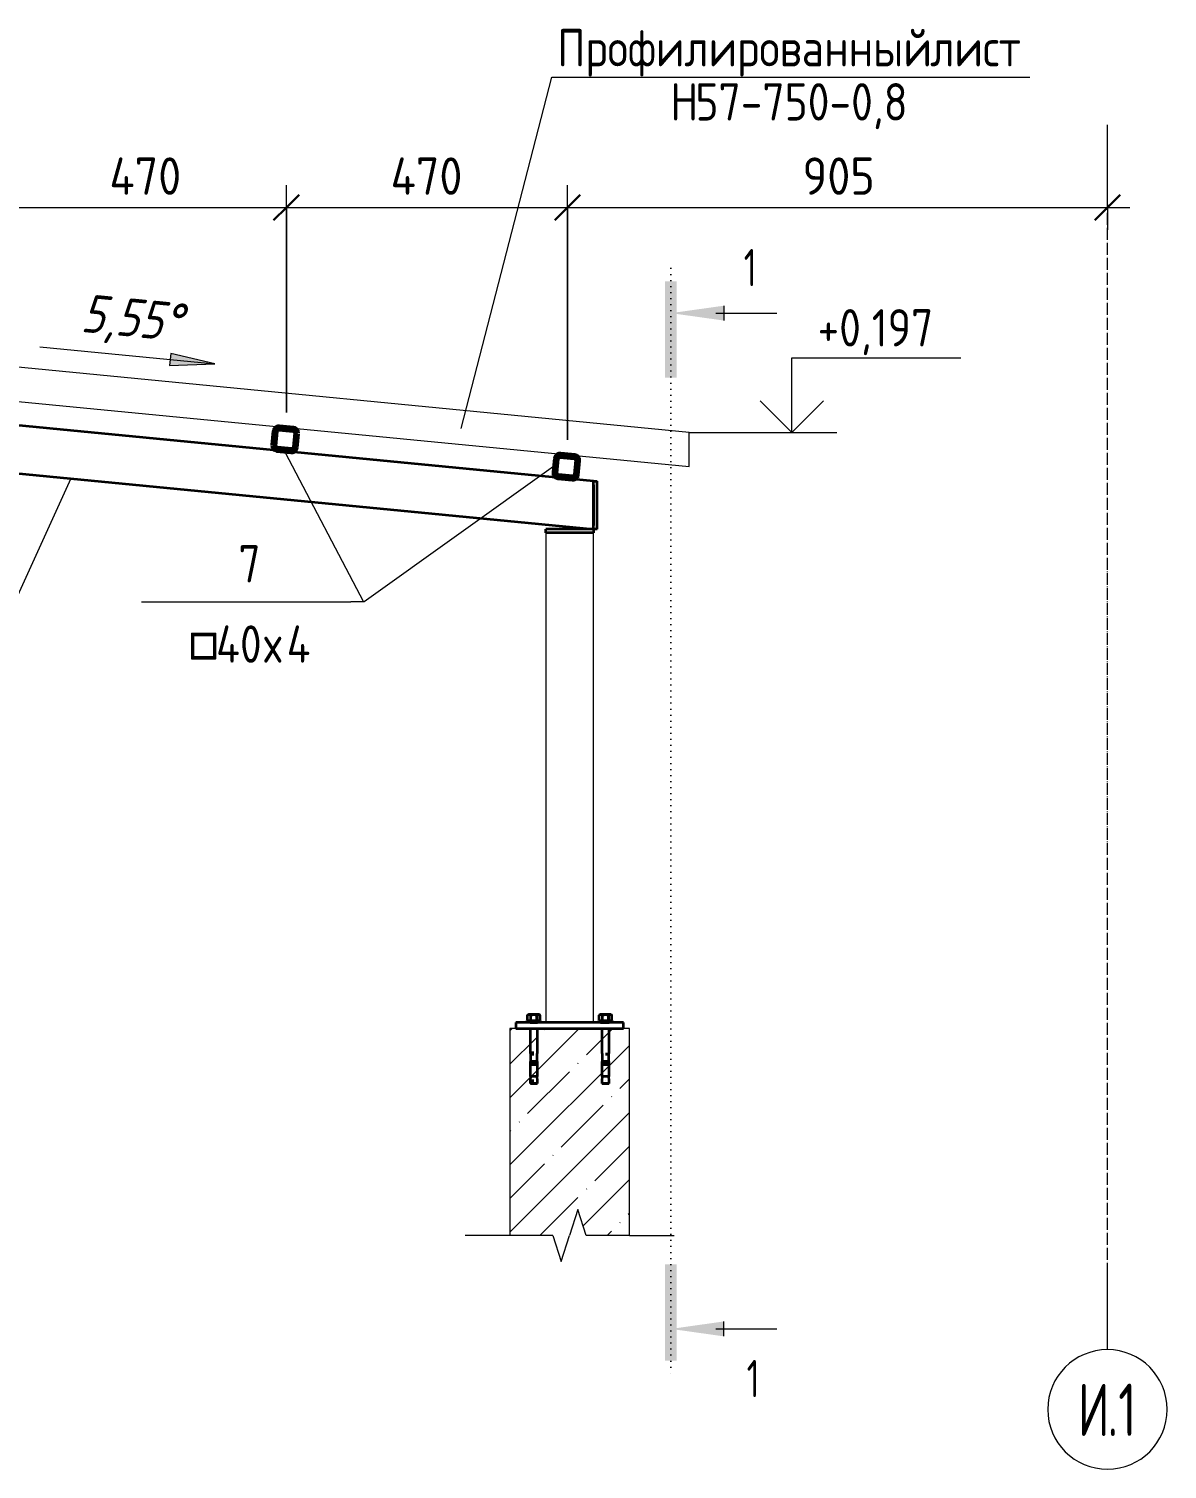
# Model space of a CAD drawing. Header units: millimetres. Extents: x 38797 to 82950, y -34477 to 2697.
# Drawn here: x 53801 to 55706, y -1537 to 872 of the extents above; entities that cross this region are included whole.
import ezdxf

# ---------------------------------------------------------------- set-up
doc = ezdxf.new("R2010")
doc.units = ezdxf.units.MM
doc.linetypes.add('02 Штрихпунктирная _20 мм_', pattern=[25, 20, -2.5, 0, -2.5])
doc.linetypes.add('04 Пунктир 10мм', pattern=[10, 0, -10])
for name, color, linetype, lineweight in [('AA_Dim', 7, 'Continuous', 9), ('AA_Dim-25', 7, 'Continuous', 9), ('AA_Oformlenie', 7, 'Continuous', 9), ('AA_Razrez', 7, 'Continuous', 9), ('AA_Vinoska', 7, 'Continuous', 9), ('AA_Visotnaya otmetka', 7, 'Continuous', 9), ('AF_Balki', 7, 'Continuous', 20), ('AF_Pokritie', 7, 'Continuous', 9), ('AF_Stena', 7, 'Continuous', 60), ('AF_Stena_Опалубка', 253, 'Continuous', 20), ('Gen_Dim', 7, 'Continuous', 9), ('KR_Colonna_KG', 7, 'Continuous', 20), ('KR_Detal', 7, 'Continuous', 20), ('Оси', 7, 'Continuous', 9)]:
    doc.layers.add(name, color=color, linetype=linetype, lineweight=lineweight)
doc.styles.add('ISOCPEUR', font='isocpeur.TTF', dxfattribs={"width": 0.9, "height": 62.5})
doc.styles.add('ISOCPEUR_1', font='isocpeur.TTF', dxfattribs={"width": 0.7, "height": 62.5})
doc.styles.add('ISOCPEUR_2', font='isocpeur.TTF', dxfattribs={"width": 0.7, "height": 87.5})
doc.styles.add('ISOCPEUR_3', font='isocpeur.TTF', dxfattribs={"width": 0.85, "height": 62.5})
doc.styles.add('ISOCPEUR_4', font='isocpeur.TTF', dxfattribs={"width": 0.85, "height": 62.5})
doc.styles.add('ISOCPEUR_I', font='isocpeui.ttf', dxfattribs={"width": 0.85, "height": 63.701923})
doc.dimstyles.new('05_Округл_5мм__прозр_', dxfattribs={"dimscale": 304.8, "dimtxt": 62.672186, "dimasz": 0.139436, "dimexe": 0.123031, "dimexo": 0.082021, "dimgap": 0.008202, "dimtad": 1, "dimdec": 0, "dimrnd": 5, "dimdsep": 46, "dimtxsty": 'ISOCPEUR', "dimblk1": 'OBLIQUE', "dimblk2": 'OBLIQUE', "dimsah": 1, "dimcen": 0.09, "dimdle": 0.123031, "dimazin": 0, "dimtfac": 1, "dimtdec": 4, "dimtix": 1, "dimtmove": 0, "dimatfit": 3, "dimfxl": 1, "dimtvp": 1, "dimtolj": 1, "dimtzin": 0, "dimlwd": 18, "dimlwe": 18, "dimarcsym": 2})

# ---------------------------------------------------------------- blocks, each defined once
blk = doc.blocks.new('354_Прокат Лист _НесКаркас_РабПлоск_ - 354_Прокат Лист _НесКаркас_РабПлоск_-3866505-Разрез 2 КМ')
at = {"layer": 'AF_Balki', "lineweight": 35}
for p, q in [((33075, -790), (33075, -800)), ((33255, -790), (33075, -790)), ((33255, -800), (33255, -790)), ((33075, -800), (33255, -800))]:
    blk.add_line(p, q, dxfattribs=at)
blk = doc.blocks.new('354_Анкер клиновой _СоедНесК_РабПлоск_ - M12x120_20-3803632-Разрез 2 КМ')
at = {"layer": 'KR_Detal', "lineweight": 35}
for p, q in [((33214.6, -777.9), (33216, -776.7)), ((33214.6, -786.3), (33214.6, -777.9)), ((33216, -787.5), (33214.6, -786.3)), ((33216, -776.7), (33217.2, -776.7)), ((33217.2, -776.7), (33216, -776.7)), ((33216.3, -787.5), (33216, -787.5)), ((33216, -787.5), (33216.3, -787.5)), ((33217.2, -787.5), (33216.5, -787.5)), ((33216.5, -787.5), (33217.2, -787.5)), ((33217.2, -776.7), (33225, -776.7)), ((33225, -776.7), (33217.2, -776.7)), ((33225, -787.5), (33217.2, -787.5)), ((33217.2, -787.5), (33225, -787.5)), ((33225, -787.5), (33219.2, -787.5)), ((33219.2, -787.5), (33225, -787.5)), ((33219.8, -786.3), (33219.8, -777.9)), ((33219.8, -786.3), (33219.8, -777.9)), ((33225, -776.7), (33232.8, -776.7)), ((33232.8, -776.7), (33225, -776.7)), ((33229.5, -787.5), (33225, -787.5)), ((33225, -787.5), (33229.5, -787.5)), ((33225, -787.5), (33229.2, -787.5)), ((33229.2, -787.5), (33225, -787.5)), ((33232.8, -787.5), (33229.5, -787.5)), ((33229.5, -787.5), (33232.8, -787.5)), ((33229.6, -787.5), (33230.8, -787.5)), ((33230.8, -787.5), (33229.6, -787.5)), ((33230.2, -777.9), (33230.2, -786.3)), ((33230.2, -786.3), (33230.2, -777.9)), ((33232.8, -776.7), (33234, -776.7)), ((33234, -776.7), (33232.8, -776.7)), ((33232.8, -787.5), (33234, -787.5)), ((33234, -787.5), (33232.8, -787.5)), ((33234, -776.7), (33235.4, -777.9)), ((33235.4, -786.3), (33234, -787.5)), ((33235.4, -786.3), (33235.4, -777.9)), ((33219, -800), (33219, -840.9)), ((33231, -840.9), (33231, -800)), ((33219, -840.9), (33219.6, -843.3)), ((33219.6, -843.3), (33219.6, -855.5)), ((33225, -840.9), (33225, -840.9)), ((33225, -840.9), (33225, -840.9)), ((33225, -843.3), (33225, -843.3)), ((33225, -843.3), (33229.7, -843.3)), ((33229.6, -843.3), (33225, -843.3)), ((33230.4, -843.3), (33231, -840.9)), ((33230.4, -855.5), (33230.4, -843.3)), ((33219, -855.5), (33219, -860.3)), ((33219, -855.5), (33225, -855.5)), ((33219, -860.3), (33219, -880.3)), ((33219, -860.3), (33225, -860.3)), ((33225, -860.3), (33219, -860.3)), ((33225, -855.5), (33219.2, -855.5)), ((33225, -860.3), (33219.2, -860.3)), ((33219.2, -860.3), (33225, -860.3)), ((33225, -855.5), (33219.8, -855.5)), ((33219.8, -855.5), (33225, -855.5)), ((33225, -860.3), (33220.9, -860.3)), ((33220.9, -860.3), (33225, -860.3)), ((33225, -860.3), (33220.9, -860.3)), ((33220.9, -860.3), (33225, -860.3)), ((33225, -855.5), (33229.5, -855.5)), ((33229.5, -855.5), (33225, -855.5)), ((33225, -855.5), (33231, -855.5)), ((33229.2, -855.5), (33225, -855.5)), ((33225, -860.3), (33231, -860.3)), ((33229.2, -860.3), (33225, -860.3)), ((33225, -860.3), (33229.1, -860.3)), ((33229.1, -860.3), (33225, -860.3)), ((33225, -860.3), (33229.1, -860.3)), ((33229.1, -860.3), (33225, -860.3)), ((33225, -860.3), (33229.2, -860.3)), ((33231, -860.3), (33225, -860.3)), ((33230.8, -855.5), (33229.6, -855.5)), ((33230.8, -860.3), (33229.6, -860.3)), ((33229.6, -860.3), (33230.8, -860.3)), ((33229.7, -855.5), (33230.2, -855.5)), ((33230.2, -855.5), (33229.7, -855.5)), ((33231, -860.3), (33231, -855.5)), ((33231, -880.3), (33231, -860.3)), ((33219.5, -879.6), (33219, -887.5)), ((33225, -880.3), (33219, -880.3)), ((33219, -887.5), (33219, -892.3)), ((33219.2, -880.3), (33219.5, -880.3)), ((33231, -880.3), (33225, -880.3)), ((33225, -887.5), (33225, -887.5)), ((33225, -887.5), (33225, -887.5)), ((33231, -887.5), (33230.5, -879.6)), ((33230.5, -880.3), (33230.8, -880.3)), ((33231, -892.3), (33231, -887.5)), ((33225, -892.3), (33219, -892.3)), ((33219.2, -892.3), (33225, -892.3)), ((33225, -892.3), (33230.8, -892.3)), ((33231, -892.3), (33225, -892.3))]:
    blk.add_line(p, q, dxfattribs=at)
for points in [[(33214.6, -777.9), (33215, -777.5), (33215.9, -776.9), (33216.8, -776.7), (33217.2, -776.7)], [(33217.2, -776.7), (33216.8, -776.7), (33215.9, -776.9), (33215, -777.5), (33214.6, -777.9)], [(33217.2, -787.5), (33216.8, -787.5), (33215.9, -787.3), (33215, -786.7), (33214.6, -786.3)], [(33214.6, -786.3), (33215, -786.7), (33215.9, -787.3), (33216.8, -787.5), (33217.2, -787.5)], [(33217.2, -776.7), (33217.7, -776.7), (33218.5, -776.9), (33219.4, -777.5), (33219.8, -777.9)], [(33219.8, -777.9), (33219.4, -777.5), (33218.5, -776.9), (33217.7, -776.7), (33217.2, -776.7)], [(33219.8, -786.3), (33219.4, -786.7), (33218.5, -787.3), (33217.7, -787.5), (33217.2, -787.5)], [(33217.2, -787.5), (33217.7, -787.5), (33218.5, -787.3), (33219.4, -786.7), (33219.8, -786.3)], [(33219.8, -777.9), (33220.6, -777.5), (33222.3, -776.9), (33224.1, -776.7), (33225, -776.7)], [(33225, -776.7), (33224.1, -776.7), (33222.3, -776.9), (33220.6, -777.5), (33219.8, -777.9)], [(33225, -787.5), (33224.1, -787.5), (33222.3, -787.3), (33220.6, -786.7), (33219.8, -786.3)], [(33219.8, -786.3), (33220.6, -786.7), (33222.3, -787.3), (33224.1, -787.5), (33225, -787.5)], [(33225, -776.7), (33225.9, -776.7), (33227.7, -776.9), (33229.4, -777.5), (33230.2, -777.9)], [(33230.2, -777.9), (33229.4, -777.5), (33227.7, -776.9), (33225.9, -776.7), (33225, -776.7)], [(33230.2, -786.3), (33229.4, -786.7), (33227.7, -787.3), (33225.9, -787.5), (33225, -787.5)], [(33225, -787.5), (33225.9, -787.5), (33227.7, -787.3), (33229.4, -786.7), (33230.2, -786.3)], [(33232.8, -776.7), (33232.3, -776.7), (33231.5, -776.9), (33230.6, -777.5), (33230.2, -777.9)], [(33230.2, -777.9), (33230.6, -777.5), (33231.5, -776.9), (33232.3, -776.7), (33232.8, -776.7)], [(33230.2, -786.3), (33230.6, -786.7), (33231.5, -787.3), (33232.3, -787.5), (33232.8, -787.5)], [(33232.8, -787.5), (33232.3, -787.5), (33231.5, -787.3), (33230.6, -786.7), (33230.2, -786.3)], [(33235.4, -777.9), (33235, -777.5), (33234.1, -776.9), (33233.2, -776.7), (33232.8, -776.7)], [(33232.8, -776.7), (33233.2, -776.7), (33234.1, -776.9), (33235, -777.5), (33235.4, -777.9)], [(33232.8, -787.5), (33233.2, -787.5), (33234.1, -787.3), (33235, -786.7), (33235.4, -786.3)], [(33235.4, -786.3), (33235, -786.7), (33234.1, -787.3), (33233.2, -787.5), (33232.8, -787.5)]]:
    blk.add_open_spline(points, degree=3, dxfattribs=at)
blk = doc.blocks.new('354_Шайба_ГОСТ 11371-78_СоедНесК_РабПлоск_ - Шайба_ГОСТ 11371-78-3803743-Разрез 2 КМ')
at = {"layer": 'KR_Detal', "lineweight": 35}
for p, q in [((33213, -787.5), (33213, -790)), ((33225, -787.5), (33216.5, -787.5)), ((33216.5, -787.5), (33225, -787.5)), ((33225, -790), (33216.5, -790)), ((33216.5, -790), (33216.5, -790)), ((33216.5, -790), (33219, -790)), ((33225, -787.5), (33218.7, -787.5)), ((33218.7, -787.5), (33225, -787.5)), ((33218.7, -790), (33225, -790)), ((33225, -787.5), (33225, -787.5)), ((33225, -787.5), (33229.5, -787.5)), ((33229.5, -787.5), (33225, -787.5)), ((33231, -790), (33225, -790)), ((33225, -790), (33229.5, -790)), ((33229.6, -787.5), (33231.3, -787.5)), ((33231.3, -787.5), (33229.6, -787.5)), ((33229.6, -790), (33231.3, -790)), ((33237, -790), (33237, -787.5))]:
    blk.add_line(p, q, dxfattribs=at)
blk = doc.blocks.new('354_Анкер клиновой _СоедНесК_РабПлоск_ - M12x120_20-V46-Разрез 2 КМ')
at = {"layer": 'KR_Detal', "lineweight": 35}
for p, q in [((33094.6, -777.9), (33096, -776.7)), ((33094.6, -786.3), (33094.6, -777.9)), ((33096, -787.5), (33094.6, -786.3)), ((33096, -776.7), (33097.2, -776.7)), ((33097.2, -776.7), (33096, -776.7)), ((33097.2, -787.5), (33096, -787.5)), ((33096, -787.5), (33097.2, -787.5)), ((33097.2, -776.7), (33105, -776.7)), ((33105, -776.7), (33097.2, -776.7)), ((33105, -787.5), (33097.2, -787.5)), ((33097.2, -787.5), (33105, -787.5)), ((33099.7, -787.5), (33099.2, -787.5)), ((33099.2, -787.5), (33099.7, -787.5)), ((33099.8, -786.3), (33099.8, -777.9)), ((33099.8, -786.3), (33099.8, -777.9)), ((33105, -787.5), (33099.8, -787.5)), ((33099.8, -787.5), (33105, -787.5)), ((33105, -776.7), (33112.8, -776.7)), ((33112.8, -776.7), (33105, -776.7)), ((33112.7, -787.5), (33105, -787.5)), ((33105, -787.5), (33112.7, -787.5)), ((33105, -787.5), (33110.8, -787.5)), ((33110.8, -787.5), (33105, -787.5)), ((33110.2, -777.9), (33110.2, -786.3)), ((33110.2, -786.3), (33110.2, -777.9)), ((33112.8, -776.7), (33114, -776.7)), ((33114, -776.7), (33112.8, -776.7)), ((33112.8, -787.5), (33114, -787.5)), ((33114, -787.5), (33112.8, -787.5)), ((33114, -776.7), (33115.4, -777.9)), ((33115.4, -786.3), (33114, -787.5)), ((33115.4, -786.3), (33115.4, -777.9)), ((33099, -800), (33099, -840.9)), ((33111, -840.9), (33111, -800)), ((33099, -840.9), (33099.6, -843.3)), ((33099.6, -843.3), (33099.6, -855.5)), ((33099.7, -840.9), (33105, -840.9)), ((33105, -843.3), (33099.7, -843.3)), ((33099.7, -843.3), (33105, -843.3)), ((33105, -840.9), (33099.8, -840.9)), ((33105, -840.9), (33105, -840.9)), ((33105, -843.3), (33105, -843.3)), ((33110.4, -843.3), (33111, -840.9)), ((33110.4, -855.5), (33110.4, -843.3)), ((33099, -855.5), (33099, -860.3)), ((33099, -855.5), (33105, -855.5)), ((33099, -860.3), (33099, -880.3)), ((33099, -860.3), (33105, -860.3)), ((33105, -860.3), (33099, -860.3)), ((33099.7, -855.5), (33099.2, -855.5)), ((33099.7, -860.3), (33099.2, -860.3)), ((33099.2, -860.3), (33099.7, -860.3)), ((33105, -855.5), (33099.8, -855.5)), ((33099.8, -855.5), (33105, -855.5)), ((33105, -855.5), (33099.8, -855.5)), ((33105, -860.3), (33099.8, -860.3)), ((33099.8, -860.3), (33105, -860.3)), ((33105, -860.3), (33100.9, -860.3)), ((33100.9, -860.3), (33105, -860.3)), ((33105, -860.3), (33100.9, -860.3)), ((33100.9, -860.3), (33105, -860.3)), ((33105, -855.5), (33110.2, -855.5)), ((33110.2, -855.5), (33105, -855.5)), ((33105, -855.5), (33111, -855.5)), ((33110.8, -855.5), (33105, -855.5)), ((33105, -860.3), (33111, -860.3)), ((33110.8, -860.3), (33105, -860.3)), ((33105, -860.3), (33109.1, -860.3)), ((33109.1, -860.3), (33105, -860.3)), ((33105, -860.3), (33109.1, -860.3)), ((33109.1, -860.3), (33105, -860.3)), ((33105, -860.3), (33110.8, -860.3)), ((33111, -860.3), (33105, -860.3)), ((33111, -860.3), (33111, -855.5)), ((33111, -880.3), (33111, -860.3)), ((33099.5, -879.6), (33099, -887.5)), ((33105, -880.3), (33099, -880.3)), ((33099, -887.5), (33099, -892.3)), ((33099.2, -880.3), (33099.5, -880.3)), ((33099.7, -887.5), (33105, -887.5)), ((33105, -887.5), (33099.8, -887.5)), ((33111, -880.3), (33105, -880.3)), ((33105, -887.5), (33105, -887.5)), ((33111, -887.5), (33110.5, -879.6)), ((33110.5, -880.3), (33110.8, -880.3)), ((33111, -892.3), (33111, -887.5)), ((33105, -892.3), (33099, -892.3)), ((33099.2, -892.3), (33099.7, -892.3)), ((33099.8, -892.3), (33105, -892.3)), ((33105, -892.3), (33110.8, -892.3)), ((33111, -892.3), (33105, -892.3))]:
    blk.add_line(p, q, dxfattribs=at)
for points in [[(33094.6, -777.9), (33095, -777.5), (33095.9, -776.9), (33096.8, -776.7), (33097.2, -776.7)], [(33097.2, -776.7), (33096.8, -776.7), (33095.9, -776.9), (33095, -777.5), (33094.6, -777.9)], [(33097.2, -787.5), (33096.8, -787.5), (33095.9, -787.3), (33095, -786.7), (33094.6, -786.3)], [(33094.6, -786.3), (33095, -786.7), (33095.9, -787.3), (33096.8, -787.5), (33097.2, -787.5)], [(33099.8, -777.9), (33099.4, -777.5), (33098.5, -776.9), (33097.7, -776.7), (33097.2, -776.7)], [(33097.2, -787.5), (33097.7, -787.5), (33098.5, -787.3), (33099.4, -786.7), (33099.8, -786.3)], [(33099.8, -777.9), (33100.6, -777.5), (33102.3, -776.9), (33104.1, -776.7), (33105, -776.7)], [(33105, -776.7), (33104.1, -776.7), (33102.3, -776.9), (33100.6, -777.5), (33099.8, -777.9)], [(33105, -787.5), (33104.1, -787.5), (33102.3, -787.3), (33100.6, -786.7), (33099.8, -786.3)], [(33099.8, -786.3), (33100.6, -786.7), (33102.3, -787.3), (33104.1, -787.5), (33105, -787.5)], [(33105, -776.7), (33105.9, -776.7), (33107.7, -776.9), (33109.4, -777.5), (33110.2, -777.9)], [(33110.2, -777.9), (33109.4, -777.5), (33107.7, -776.9), (33105.9, -776.7), (33105, -776.7)], [(33110.2, -786.3), (33109.4, -786.7), (33107.7, -787.3), (33105.9, -787.5), (33105, -787.5)], [(33105, -787.5), (33105.9, -787.5), (33107.7, -787.3), (33109.4, -786.7), (33110.2, -786.3)], [(33112.8, -776.7), (33112.3, -776.7), (33111.5, -776.9), (33110.6, -777.5), (33110.2, -777.9)], [(33110.2, -777.9), (33110.6, -777.5), (33111.5, -776.9), (33112.3, -776.7), (33112.8, -776.7)], [(33115.4, -777.9), (33115, -777.5), (33114.1, -776.9), (33113.2, -776.7), (33112.8, -776.7)], [(33112.8, -776.7), (33113.2, -776.7), (33114.1, -776.9), (33115, -777.5), (33115.4, -777.9)], [(33112.8, -787.5), (33113.2, -787.5), (33114.1, -787.3), (33115, -786.7), (33115.4, -786.3)], [(33115.4, -786.3), (33115, -786.7), (33114.1, -787.3), (33113.2, -787.5), (33112.8, -787.5)]]:
    blk.add_open_spline(points, degree=3, dxfattribs=at)
for points, knots in [([(33097.2, -776.7), (33097.7, -776.7), (33098.5, -776.9), (33099.3, -777.5), (33099.7, -777.8)], [0, 0, 0, 0, 0.5, 0.968444, 0.968444, 0.968444, 0.968444]), ([(33099.7, -786.4), (33099.3, -786.7), (33098.5, -787.3), (33097.7, -787.5), (33097.2, -787.5)], [0.031556, 0.031556, 0.031556, 0.031556, 0.5, 1, 1, 1, 1]), ([(33110.2, -786.3), (33110.6, -786.7), (33111.4, -787.3), (33112.3, -787.5), (33112.7, -787.5)], [0, 0, 0, 0, 0.5, 0.9662162, 0.9662162, 0.9662162, 0.9662162]), ([(33112.7, -787.5), (33112.3, -787.5), (33111.4, -787.3), (33110.6, -786.7), (33110.2, -786.3)], [0.0337838, 0.0337838, 0.0337838, 0.0337838, 0.5, 1, 1, 1, 1])]:
    blk.add_open_spline(points, degree=3, knots=knots, dxfattribs=at)
blk = doc.blocks.new('354_Шайба_ГОСТ 11371-78_СоедНесК_РабПлоск_ - Шайба_ГОСТ 11371-78-V47-Разрез 2 КМ')
at = {"layer": 'KR_Detal', "lineweight": 35}
for p, q in [((33093, -787.5), (33093, -790)), ((33105, -787.5), (33098.7, -787.5)), ((33098.7, -787.5), (33105, -787.5)), ((33098.7, -790), (33105, -790)), ((33105, -790), (33099, -790)), ((33105, -787.5), (33105, -787.5)), ((33105, -787.5), (33105, -787.5)), ((33105, -787.5), (33111.3, -787.5)), ((33111.3, -787.5), (33105, -787.5)), ((33111, -790), (33105, -790)), ((33105, -790), (33111.3, -790)), ((33117, -790), (33117, -787.5))]:
    blk.add_line(p, q, dxfattribs=at)
blk = doc.blocks.new('253_Профиль гнутый сварной квадратный _НесКаркас_Балка_ - 40х4-3863744-Разрез 2 КМ')
at = {"layer": 'AF_Balki', "lineweight": 60}
for p, q in [((33140.8, 153.7), (33138.5, 129.9)), ((33142.4, 129.5), (33144.8, 153.4)), ((33149.1, 157), (33173, 154.6)), ((33173.4, 158.6), (33149.5, 160.9)), ((33176.6, 150.3), (33174.3, 126.4)), ((33178.3, 126), (33180.6, 149.9)), ((33145.7, 121.1), (33169.5, 118.8)), ((33169.9, 122.8), (33146, 125.1))]:
    blk.add_line(p, q, dxfattribs=at)
for centre, radius, start, end in [((33148.7, 153), 8, 84.45, 174.45), ((33148.7, 153), 4, 84.45, 174.45), ((33172.6, 150.6), 4, 354.45, 84.45), ((33172.6, 150.6), 8, 354.45, 84.45), ((33146.4, 129.1), 8, 174.45, 264.45), ((33146.4, 129.1), 4, 174.45, 264.45), ((33170.3, 126.8), 8, 264.45, 354.45), ((33170.3, 126.8), 4, 264.45, 354.45)]:
    blk.add_arc(centre, radius, start, end, dxfattribs=at)
blk = doc.blocks.new('253_Профиль гнутый сварной квадратный _НесКаркас_Балка_ - 40х4-3863745-Разрез 2 КМ')
at = {"layer": 'AF_Balki', "lineweight": 60}
for p, q in [((32670.2, 199.5), (32667.9, 175.6)), ((32671.9, 175.2), (32674.2, 199.1)), ((32678.6, 202.7), (32702.5, 200.3)), ((32702.8, 204.3), (32679, 206.6)), ((32706.1, 196), (32703.7, 172.1)), ((32707.7, 171.7), (32710, 195.6)), ((32699.4, 168.5), (32675.5, 170.8)), ((32675.1, 166.8), (32699, 164.5))]:
    blk.add_line(p, q, dxfattribs=at)
for centre, radius, start, end in [((32678.2, 198.7), 8, 84.45, 174.45), ((32678.2, 198.7), 4, 84.45, 174.45), ((32702.1, 196.4), 4, 354.45, 84.45), ((32702.1, 196.4), 8, 354.45, 84.45), ((32675.9, 174.8), 8, 174.45, 264.45), ((32675.9, 174.8), 4, 174.45, 264.45), ((32699.8, 172.5), 8, 264.45, 354.45), ((32699.8, 172.5), 4, 264.45, 354.45)]:
    blk.add_arc(centre, radius, start, end, dxfattribs=at)
blk = doc.blocks.new('354_Прокат Лист _НесКаркас_РабПлоск_ - 354_Прокат Лист _НесКаркас_РабПлоск_-3851158-Разрез 2 КМ')
at = {"layer": 'AF_Balki', "lineweight": 35}
for p, q in [((33205, 115.4), (33211, 115.4)), ((33205, 35.4), (33205, 115.4)), ((33211, 35.4), (33211, 115.4)), ((33211, 35.4), (33205, 35.4))]:
    blk.add_line(p, q, dxfattribs=at)
blk = doc.blocks.new('011_ЛинияОбрыва _ЭлУзла_Линия_ - Тип 1-3866841-Разрез 2 КМ')
at = {"layer": 'AA_Oformlenie'}
for p, q in [((33136.8, -1146.5), (33065, -1146.5)), ((33265, -1146.5), (33192.5, -1146.5))]:
    blk.add_line(p, q, dxfattribs=at)
blk = doc.blocks.new('Разрез - Номер узла_ сзади-394133-Разрез 2 КМ')
at = {"layer": 'AA_Razrez'}
for points in [[(33324.4, 288.5), (33344.3, 288.5), (33344.3, 449.9), (33324.4, 449.9)], [(33422.8, 384.3), (33422.8, 409.1), (33334.5, 396.7)]]:
    blk.add_hatch(color=256, dxfattribs=at).paths.add_polyline_path(points)
for p, q in [((33409.5, 396.7), (33511.9, 396.7)), ((33422.8, 409.1), (33422.8, 384.3))]:
    blk.add_line(p, q, dxfattribs=at)
blk = doc.blocks.new('Разрез - Номер узла_ спереди-394134-Разрез 2 КМ')
at = {"layer": 'AA_Razrez'}
for points in [[(33324.4, -1194.4), (33344.3, -1194.4), (33344.3, -1355.8), (33324.4, -1355.8)], [(33422.8, -1290.2), (33422.8, -1315.1), (33334.5, -1302.7)]]:
    blk.add_hatch(color=256, dxfattribs=at).paths.add_polyline_path(points)
for p, q in [((33422.8, -1315.1), (33422.8, -1290.2)), ((33409.5, -1302.7), (33511.9, -1302.7))]:
    blk.add_line(p, q, dxfattribs=at)
blk = doc.blocks.new('Ось сетки - d_4мм-2765513-Разрез 2 КМ')
at = {"layer": 'Оси'}
for start, end in [(0, 180), (0, 180), (180, 360), (180, 360)]:
    blk.add_arc((34065, -1437.4), 100, start, end, dxfattribs=at)
blk = doc.blocks.new('DIMBLOCK23-Разрез 2 КМ')
at = {"layer": 'AA_Dim-25', "lineweight": 18}
for p, q in [((53761.4, 276.2), (53761.4, 610.8)), ((54232, 230.5), (54232, 610.8)), ((53761.4, 573.3), (54232, 573.3)), ((53761.4, 573.3), (53761.4, 276.2)), ((54232, 573.3), (54232, 230.5))]:
    blk.add_line(p, q, dxfattribs=at)
at = {"layer": 'AA_Dim-25', "lineweight": 30}
for p, q in [((53761.4, 573.3), (53782.7, 594.5)), ((54232, 573.3), (54253.2, 594.5)), ((53761.4, 573.3), (53740.2, 552)), ((54232, 573.3), (54210.7, 552))]:
    blk.add_line(p, q, dxfattribs=at)
at = {"layer": 'AA_Dim-25', "color": 0, "lineweight": 18, "insert": (53935.8, 657.2), "char_height": 62.5, "width": 146.156, "attachment_point": 1, "line_spacing_factor": 1.135194, "style": 'ISOCPEUR'}
blk.add_mtext('470', dxfattribs=at)
blk = doc.blocks.new('_Oblique')
at = {"color": 0, "linetype": 'ByBlock', "lineweight": -2}
blk.add_line((-0.5, -0.5), (0.5, 0.5), dxfattribs=at)
blk = doc.blocks.new('DIMBLOCK24-Разрез 2 КМ')
at = {"layer": 'AA_Dim-25', "lineweight": 18}
for p, q in [((54232, 230.5), (54232, 610.8)), ((54702.6, 184.8), (54702.6, 610.8)), ((54232, 573.3), (54702.6, 573.3)), ((54232, 573.3), (54232, 230.5)), ((54702.6, 573.3), (54702.6, 184.8))]:
    blk.add_line(p, q, dxfattribs=at)
at = {"layer": 'AA_Dim-25', "lineweight": 30}
for p, q in [((54232, 573.3), (54253.2, 594.5)), ((54702.6, 573.3), (54723.8, 594.5)), ((54232, 573.3), (54210.7, 552)), ((54702.6, 573.3), (54681.3, 552))]:
    blk.add_line(p, q, dxfattribs=at)
at = {"layer": 'AA_Dim-25', "color": 0, "lineweight": 18, "insert": (54406.4, 657.2), "char_height": 62.5, "width": 146.156, "attachment_point": 1, "line_spacing_factor": 1.135194, "style": 'ISOCPEUR'}
blk.add_mtext('470', dxfattribs=at)
blk = doc.blocks.new('DIMBLOCK25-Разрез 2 КМ')
at = {"layer": 'AA_Dim-25', "lineweight": 18}
for p, q in [((54702.6, 184.8), (54702.6, 610.8)), ((54702.6, 573.3), (55643.6, 573.3)), ((54702.6, 573.3), (54702.6, 184.8)), ((55606.1, 578.3), (55606.1, 535.8)), ((55606.1, 573.3), (55606.1, 578.3))]:
    blk.add_line(p, q, dxfattribs=at)
at = {"layer": 'AA_Dim-25', "lineweight": 30}
for p, q in [((54702.6, 573.3), (54723.8, 594.5)), ((55606.1, 573.3), (55627.3, 594.5)), ((54702.6, 573.3), (54681.3, 552)), ((55606.1, 573.3), (55584.8, 552))]:
    blk.add_line(p, q, dxfattribs=at)
at = {"layer": 'AA_Dim-25', "color": 0, "lineweight": 18, "insert": (55095.8, 657.2), "char_height": 62.5, "width": 140.48, "attachment_point": 1, "line_spacing_factor": 1.135194, "style": 'ISOCPEUR'}
blk.add_mtext('905', dxfattribs=at)
blk = doc.blocks.new('Высотные отметки - Стрелка вверх-400292-Разрез 2 КМ')
at = {"layer": 'AA_Vinoska'}
for p, q in [((33537, 322), (33819.5, 322)), ((33537, 197), (33537, 322)), ((33537, 197), (33483.9, 250)), ((33537, 197), (33590, 250)), ((33462, 197), (33612, 197))]:
    blk.add_line(p, q, dxfattribs=at)
blk = doc.blocks.new('043_М_Балки_Полка - Позиция_Наименование_дп14-3841353-Разрез 2 КМ')
at = {"layer": 'AA_Vinoska'}
blk.add_line((31798.2, -220.2), (32148.2, -220.2), dxfattribs=at)
blk = doc.blocks.new('044_М_Универсальная с полкой - Марка_Комментарий-3841705-Разрез 2 КМ')
at = {"layer": 'AA_Vinoska'}
blk.add_line((33135.1, 791.3), (33935.1, 791.3), dxfattribs=at)

msp = doc.modelspace()

# ---------------------------------------------------------------- hatches: boundary and pattern name
at = {"layer": 'AF_Stena', "lineweight": 9}
h = msp.add_hatch(dxfattribs=at)
h.set_pattern_fill('FP_5', color=256, style=0, pattern_type=2)
h.set_pattern_definition([(45, (53863.98, -1995), (-56.1266, 56.1266), []), (45, (53920.11, -1995), (-56.1266, 56.1266), [99.219, -19.844, 0.8382, -19.006])])
h.paths.add_polyline_path([(54677.9365, -1146.4625), (54677.9365, -1126.8361), (54706.0909, -1126.8361), (54706.0909, -1146.4625), (54719.8409, -1103.1612), (54733.5909, -1146.4625), (54806.0909, -1146.4625), (54806.0909, -800), (54606.0909, -800), (54606.0909, -1146.4625)])

# ---------------------------------------------------------------- linework, layer by layer
at = {"layer": 'AA_Razrez', "linetype": '04 Пунктир 10мм'}
msp.add_line((54875.5508, 471.6907), (54875.5508, -1377.6514), dxfattribs=at)
at = {"layer": 'AA_Vinoska'}
for p, q in [((54524.7336, 203.7713), (54676.1769, 791.2797)), ((54230.0585, 163.7376), (54361.3046, -86.2624)), ((54678.7785, 139.8665), (54362.3358, -86.2624)), ((53871.0909, 120.0241), (53716.4186, -220.1553)), ((54362.3358, -86.2624), (54339.8222, -86.2624)), ((54361.3046, -86.2624), (54339.8222, -86.2624)), ((54719.8409, -1103.1612), (54706.0909, -1146.4625)), ((54733.5909, -1146.4625), (54719.8409, -1103.1612)), ((54606.0909, -1146.4625), (54531.0909, -1146.4625)), ((54677.9365, -1146.4625), (54692.0137, -1189.7875)), ((54692.0137, -1189.7875), (54706.0909, -1146.4625)), ((54806.0909, -1146.4625), (54881.0909, -1146.4625))]:
    msp.add_line(p, q, dxfattribs=at)
at = {"layer": 'AA_Visotnaya otmetka'}
for p, q in [((54906.0909, 197), (54997.7419, 197)), ((54997.7419, 197), (55078.0675, 197))]:
    msp.add_line(p, q, dxfattribs=at)
at = {"layer": 'AF_Balki', "lineweight": 35}
for p, q in [((54746.0909, 115.4007), (52996.0909, 285.4007)), ((52996.0909, 205.0241), (54746.0909, 35.0241)), ((54746.0909, 47.0806), (54746.0909, 103.3442)), ((54746.0909, 103.3442), (54746.0909, 47.0806))]:
    msp.add_line(p, q, dxfattribs=at)
at = {"layer": 'AF_Balki', "lineweight": 35, "flags": 128}
for points in [[(54746.0909, 103.3442), (54746.0909, 106.027), (54746.0909, 108.5753), (54746.0909, 110.8613), (54746.0909, 112.7703), (54746.0909, 114.2067), (54746.0909, 115.0984), (54746.0909, 115.4007)], [(54746.0909, 109.2213), (54746.0909, 108.7754), (54746.0909, 108.0572), (54746.0909, 107.1027), (54746.0909, 105.9597), (54746.0909, 104.6856), (54746.0909, 103.3442)], [(54746.0909, 35.0241), (54746.0909, 35.3264), (54746.0909, 36.218), (54746.0909, 37.6544), (54746.0909, 39.5635), (54746.0909, 41.8495), (54746.0909, 44.3977), (54746.0909, 47.0806)], [(54746.0909, 47.0806), (54746.0909, 45.7392), (54746.0909, 44.465), (54746.0909, 43.322), (54746.0909, 42.3675), (54746.0909, 41.6493), (54746.0909, 41.2035)]]:
    msp.add_lwpolyline(points, dxfattribs=at)
at = {"layer": 'AF_Pokritie'}
for p, q in [((54906.0909, 197), (53156.0909, 367)), ((53156.0909, 310), (54906.0909, 140)), ((54906.0909, 140), (54906.0909, 197))]:
    msp.add_line(p, q, dxfattribs=at)
at = {"layer": 'AF_Stena_Опалубка', "lineweight": 9}
for p, q in [((54606.0909, -800), (54606.0909, -1146.4625)), ((54806.0909, -800), (54606.0909, -800)), ((54806.0909, -1146.4625), (54806.0909, -800))]:
    msp.add_line(p, q, dxfattribs=at)
at = {"layer": 'Gen_Dim'}
msp.add_line((54036.4946, 309.2312), (54112.0978, 311.8073), dxfattribs=at)
at = {"layer": 'KR_Colonna_KG'}
for p, q in [((54666.0909, 29), (54666.0909, -790)), ((54666.0909, 29), (54678.0909, 29)), ((54678.0909, 29), (54672.2953, 29)), ((54678.0909, 29), (54734.0909, 29)), ((54734.0909, 29), (54678.0909, 29)), ((54734.0909, 29), (54746.0909, 29)), ((54739.8864, 29), (54734.0909, 29)), ((54746.0909, -790), (54746.0909, 29)), ((54666.4998, -790), (54666.0909, -790)), ((54678.0909, -790), (54666.7077, -790)), ((54672.2953, -790), (54678.0909, -790)), ((54734.0909, -790), (54678.0909, -790)), ((54678.0909, -790), (54734.0909, -790)), ((54744.4832, -790), (54734.0909, -790)), ((54734.0909, -790), (54739.8864, -790)), ((54746.0909, -790), (54744.7043, -790))]:
    msp.add_line(p, q, dxfattribs=at)
at = {"layer": 'Оси'}
for p, q in [((55606.0909, 586.7249), (55606.0909, 711.7249)), ((55606.0909, -1337.3719), (55606.0909, -1212.3719))]:
    msp.add_line(p, q, dxfattribs=at)
at = {"layer": 'Оси', "linetype": '02 Штрихпунктирная _20 мм_'}
msp.add_line((55606.0909, -1212.3719), (55606.0909, 586.7249), dxfattribs=at)

# ---------------------------------------------------------------- block references
at = {"layer": 'AA_Oformlenie'}
msp.add_blockref('011_ЛинияОбрыва _ЭлУзла_Линия_ - Тип 1-3866841-Разрез 2 КМ', (21541.0909, 0), dxfattribs=at)
at = {"layer": 'AA_Razrez'}
for name in ['Разрез - Номер узла_ сзади-394133-Разрез 2 КМ', 'Разрез - Номер узла_ спереди-394134-Разрез 2 КМ']:
    msp.add_blockref(name, (21541.0909, 0), dxfattribs=at)
at = {"layer": 'AA_Vinoska'}
for name, p in [('044_М_Универсальная с полкой - Марка_Комментарий-3841705-Разрез 2 КМ', (21541.0909, 0)), ('Высотные отметки - Стрелка вверх-400292-Разрез 2 КМ', (21541.0909, 0)), ('043_М_Балки_Полка - Позиция_Наименование_дп14-3841353-Разрез 2 КМ', (22191.6093, 133.8929))]:
    msp.add_blockref(name, p, dxfattribs=at)
at = {"layer": 'AF_Balki', "lineweight": 60}
for name in ['253_Профиль гнутый сварной квадратный _НесКаркас_Балка_ - 40х4-3863745-Разрез 2 КМ', '253_Профиль гнутый сварной квадратный _НесКаркас_Балка_ - 40х4-3863744-Разрез 2 КМ']:
    msp.add_blockref(name, (21541.0909, 0), dxfattribs=at)
at = {"layer": 'AF_Balki', "lineweight": 35}
for name in ['354_Прокат Лист _НесКаркас_РабПлоск_ - 354_Прокат Лист _НесКаркас_РабПлоск_-3851158-Разрез 2 КМ', '354_Прокат Лист _НесКаркас_РабПлоск_ - 354_Прокат Лист _НесКаркас_РабПлоск_-3866505-Разрез 2 КМ']:
    msp.add_blockref(name, (21541.0909, 0), dxfattribs=at)
at = {"layer": 'AF_Balki', "lineweight": 35, "rotation": 90}
msp.add_blockref('354_Прокат Лист _НесКаркас_РабПлоск_ - 354_Прокат Лист _НесКаркас_РабПлоск_-3851158-Разрез 2 КМ', (54781.4521, -33176), dxfattribs=at)
at = {"layer": 'KR_Detal', "lineweight": 35}
for name in ['354_Шайба_ГОСТ 11371-78_СоедНесК_РабПлоск_ - Шайба_ГОСТ 11371-78-V47-Разрез 2 КМ', '354_Анкер клиновой _СоедНесК_РабПлоск_ - M12x120_20-V46-Разрез 2 КМ', '354_Шайба_ГОСТ 11371-78_СоедНесК_РабПлоск_ - Шайба_ГОСТ 11371-78-3803743-Разрез 2 КМ', '354_Анкер клиновой _СоедНесК_РабПлоск_ - M12x120_20-3803632-Разрез 2 КМ']:
    msp.add_blockref(name, (21541.0909, 0), dxfattribs=at)
at = {"layer": 'Оси'}
msp.add_blockref('Ось сетки - d_4мм-2765513-Разрез 2 КМ', (21541.0909, 0), dxfattribs=at)

# ---------------------------------------------------------------- texts
at = {"layer": 'AA_Razrez', "char_height": 62.5, "width": 26.656109, "attachment_point": 1, "style": 'ISOCPEUR_1'}
for insert in [(54997.4541, 504.056), (55002.2476, -1354.5324)]:
    msp.add_mtext('\\fISOCPEUR|b0|i0|c204|p34|;\\W.7;1', dxfattribs=dict(at, insert=insert))
at = {"layer": 'AA_Vinoska', "char_height": 62.5, "attachment_point": 1}
for s, insert, width, style in [('Профилированный', (54685.3894, 871.9554), 717.20968, 'ISOCPEUR_3'), ('\\fISOCPEUR|b0|i0|c204|p34|;\\W.85; ', (55277.1466, 871.9554), 39.182477, 'ISOCPEUR_3'), ('лист', (55309.4754, 871.9554), 189.098039, 'ISOCPEUR_3'), ('\\fISOCPEUR|b0|i0|c204|p34|;\\W.85;Н', (54874.4082, 781.4011), 51.107578, 'ISOCPEUR_3'), ('57-750-0,8', (54916.5761, 781.4011), 436.118, 'ISOCPEUR_3'), ('\\fISOCPEUR|b0|i0|c204|p34|;\\W.85;7', (54151.6998, 8.5755), 45.99682, 'ISOCPEUR_3'), ('\\fISOCPEUR|b0|i0|c130|p34|;\\W.85;□', (54066.5936, -125.6986), 57.921922, 'ISOCPEUR_4'), ('40', (54114.3839, -125.6986), 97.104398, 'ISOCPEUR_3'), ('\\fISOCPEUR|b0|i0|c204|p34|;\\W.85;х', (54194.5031, -125.6986), 45.99682, 'ISOCPEUR_3'), ('\\fISOCPEUR|b0|i0|c204|p34|;\\W.85;4', (54232.4543, -125.6986), 51.107578, 'ISOCPEUR_3')]:
    msp.add_mtext(s, dxfattribs=dict(at, insert=insert, width=width, style=style))
at = {"layer": 'Оси', "char_height": 87.5, "width": 60.326984, "attachment_point": 1, "style": 'ISOCPEUR_2'}
for s, insert in [('\\fISOCPEUR|b0|i0|c204|p34|;\\W.7;И', (55556.2707, -1394.2568)), ('.1', (55606.0455, -1394.2568))]:
    msp.add_mtext(s, dxfattribs=dict(at, insert=insert))

# ---------------------------------------------------------------- dimensions: what is measured, and where the dimension line sits
at = {"layer": 'AA_Dim', "lineweight": 18}
for base, p1, p2, override, picture, middle in [((54231.9928, 573.2587), (53761.4334, 251.1958), (54231.9928, 205.4844), {"dimpost": '<>', "dimfxl": 472.774514}, 'DIMBLOCK23-Разрез 2 КМ', (53996.7131, 607.0087)), ((54702.5533, 573.2587), (54231.9928, 205.4844), (54702.5533, 159.7728), {"dimpost": '<>', "dimfxl": 472.775585}, 'DIMBLOCK24-Разрез 2 КМ', (54467.2731, 607.0087)), ((55606.0909, 573.2587), (54702.5533, 159.7728), (55606.0909, 603.3107), {"dimpost": '<>', "dimfxl": 1006.531671}, 'DIMBLOCK25-Разрез 2 КМ', (55154.3221, 607.0087))]:
    dim = msp.add_linear_dim(base=base, p1=p1, p2=p2, dimstyle='05_Округл_5мм__прозр_', override=override, dxfattribs=at)
    dim.commit()
    dim.dimension.update_dxf_attribs({"geometry": picture, "text_midpoint": middle})

# ---------------------------------------------------------------- next in the draw order: texts
at = {"layer": 'AA_Visotnaya otmetka', "insert": (55120.9364, 403.4199), "char_height": 62.5, "width": 227.11473, "attachment_point": 1, "line_spacing_factor": 1.135194, "style": 'ISOCPEUR_3', "bg_fill": 3, "box_fill_scale": 1.25, "bg_fill_color": 256, "bg_fill_true_color": 13158600, "bg_fill_transparency": 0}
msp.add_mtext('+0,197', dxfattribs=at)
at = {"layer": 'Gen_Dim', "insert": (53893.1845, 429.0083), "char_height": 63.70192, "width": 197.033309, "attachment_point": 1, "rotation": 354.4515337, "line_spacing_factor": 1.135194, "style": 'ISOCPEUR_I', "bg_fill": 3, "box_fill_scale": 1.25, "bg_fill_color": 256, "bg_fill_true_color": 13158600, "bg_fill_transparency": 0}
msp.add_mtext('5,55°', dxfattribs=at)

# ---------------------------------------------------------------- next in the draw order: hatches: boundary and pattern name
at = {"layer": 'Gen_Dim'}
msp.add_hatch(color=256, dxfattribs=at).paths.add_polyline_path([(54112.0978, 311.8073), (54038.4039, 328.8865), (54036.4946, 309.2312)])

# ---------------------------------------------------------------- next in the draw order: linework, layer by layer
for p, q in [((53819.2316, 340.2571), (54112.0978, 311.8073)), ((54038.4039, 328.8865), (54036.4946, 309.2312)), ((54112.0978, 311.8073), (54038.4039, 328.8865))]:
    msp.add_line(p, q, dxfattribs=at)

doc.saveas('drawing.dxf')
